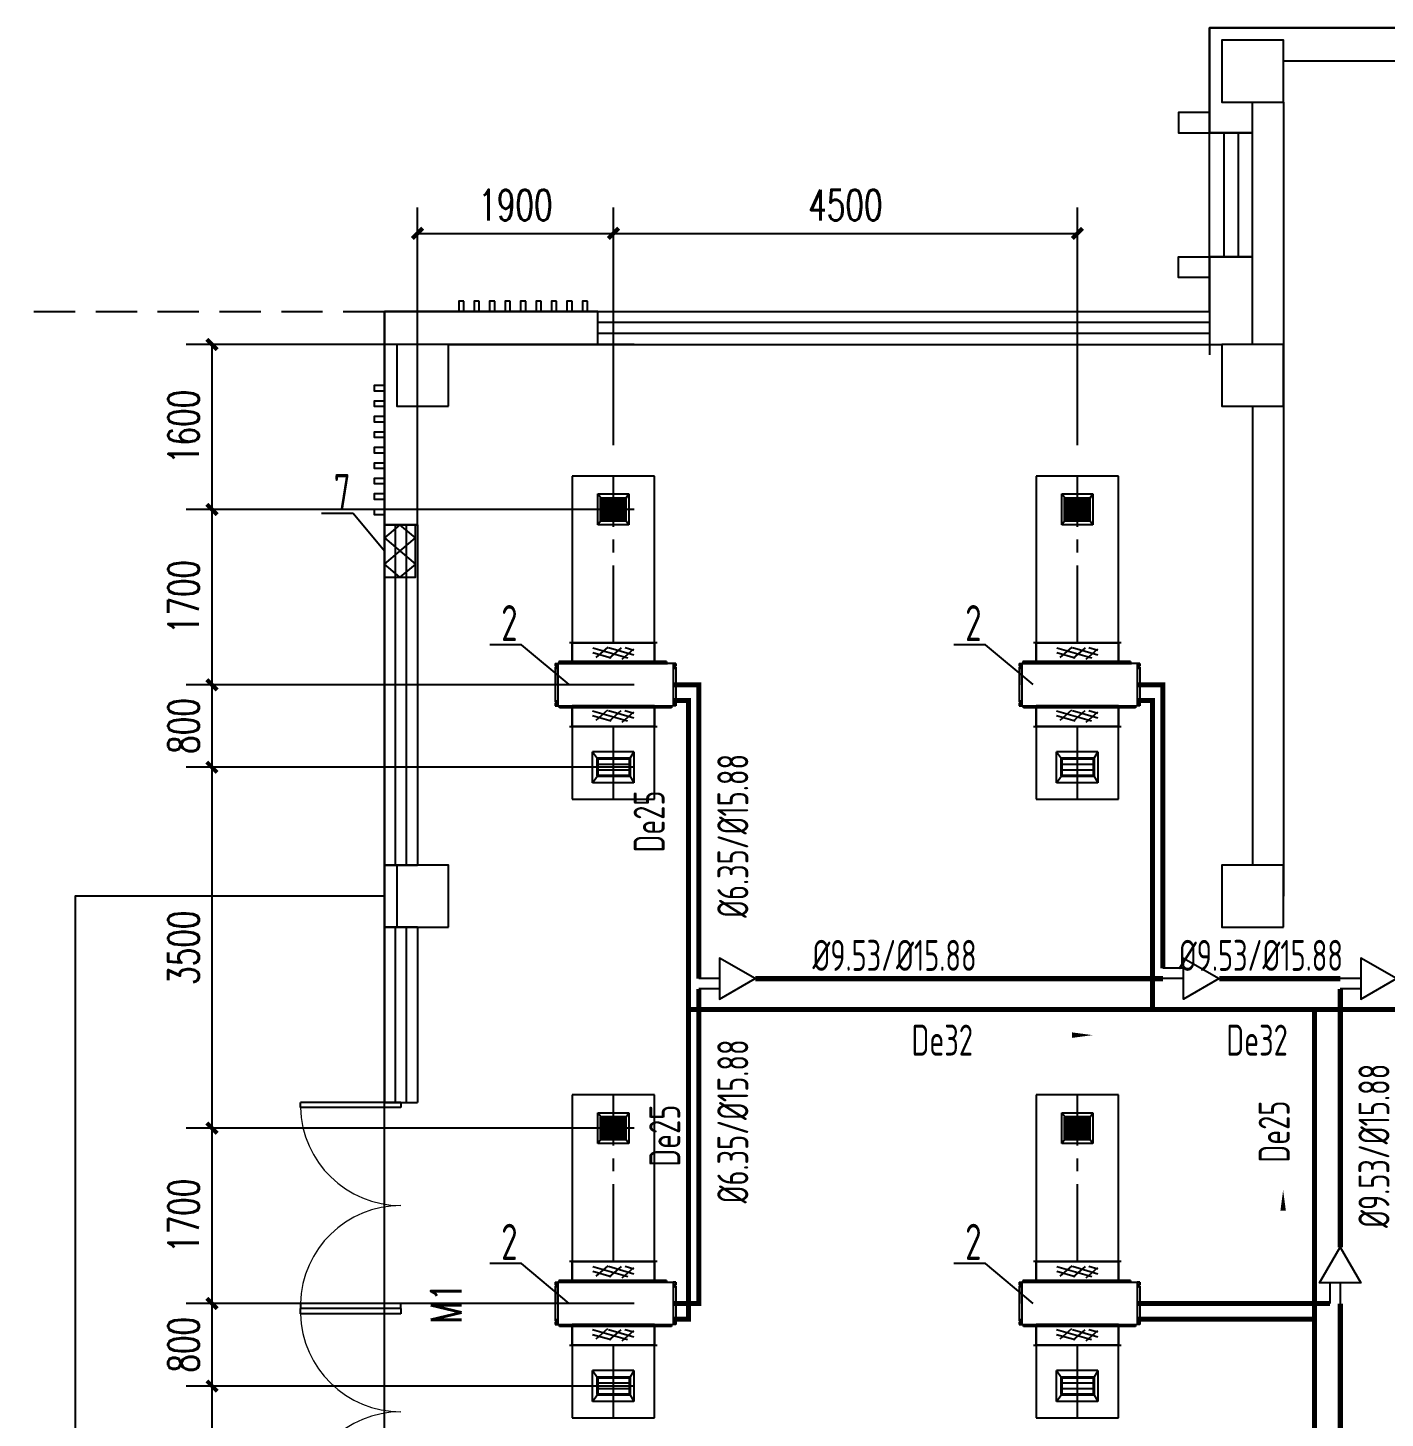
# Model space of a CAD drawing. Extents: x 1738143 to 1822243, y -608375 to -303375.
# Drawn here: x 1754511 to 1767675, y -572024 to -558542 of the extents above; entities that cross this region are included whole.
import ezdxf

# ---------------------------------------------------------------- set-up
doc = ezdxf.new("R2010")
doc.units = 0
doc.header["$LTSCALE"] = 1000
doc.header["$MEASUREMENT"] = 0
doc.linetypes.add('_DASH', pattern=[0.6, 0.4, -0.2])
doc.linetypes.add('CENTER2', pattern=[1.125, 0.75, -0.125, 0.125, -0.125])
for name, color, linetype in [('COLUMN', 9, 'Continuous'), ('DIM-空冷凝水', 3, 'Continuous'), ('DUCT-排风风口', 7, 'Continuous'), ('DUCT-送风中心线', 5, 'CENTER2'), ('DUCT-送风法兰', 2, 'Continuous'), ('DUCT-送风管', 4, 'Continuous'), ('DUCT-送风管端线', 2, 'Continuous'), ('DUCT-送风阀门', 7, 'Continuous'), ('PIPE-空冷凝水', 150, 'CENTER2'), ('STAIR', 2, 'Continuous'), ('TH_DIM', 3, 'Continuous'), ('TH_TEXT', 7, 'Continuous'), ('VRV-EQUIP', 7, 'Continuous'), ('VRV-PIPE', 1, 'Continuous'), ('VRV-配件', 1, 'Continuous'), ('WALL', 9, 'Continuous'), ('WINDOW', 4, 'Continuous'), ('WINDOW_TEXT', 7, 'Continuous'), ('采暖', 7, 'Continuous')]:
    doc.layers.add(name, color=color, linetype=linetype)
doc.styles.add('_TCH_DIM_T3', font='SIMPLEX', dxfattribs={"width": 0.705882, "bigfont": 'GBCBIG'})
doc.styles.add('_TCH_WINDOW', font='SIMPLEX', dxfattribs={"height": 3.5, "bigfont": 'GBCBIG'})
doc.styles.add('TSSD_Rein', font='Tssdeng.shx', dxfattribs={"width": 0.7, "bigfont": 'hztxt.shx'})
doc.dimstyles.new('_TCH_ARCH&&100', dxfattribs={"dimtxt": 297.5, "dimasz": 100, "dimexe": 250, "dimexo": 300, "dimgap": 126.25, "dimtad": 1, "dimdec": 0, "dimzin": 0, "dimdsep": 46, "dimtxsty": '_TCH_DIM_T3', "dimblk": 'ARCHTICK', "dimcen": 0.09, "dimclrt": 7, "dimazin": 2, "dimtfac": 1, "dimtdec": 0, "dimtix": 1, "dimtmove": 2, "dimatfit": 3, "dimfxl": 30, "dimtolj": 1, "dimtzin": 0, "dimarcsym": 0})

# ---------------------------------------------------------------- blocks, each defined once
blk = doc.blocks.new('_FZHK')
blk.add_lwpolyline([(-0.5, -0.5), (0.5, -0.5), (0.5, 0.5), (-0.5, 0.5)], close=True)
blk = doc.blocks.new('$WINLIB2D$00000001')
at = {"color": 0}
for points in [[(-0.5, 0.5), (-0.5, -0.5)], [(-0.5, 0.5), (0.5, 0.5)], [(0.5, -0.5), (0.5, 0.5)], [(0.5, 0.1667), (-0.5, 0.1667)], [(0.5, -0.1667), (-0.5, -0.1667)], [(-0.5, -0.5), (0.5, -0.5)]]:
    blk.add_lwpolyline(points, dxfattribs=at)
blk = doc.blocks.new('$DorLib2D$00000002')
for p, q in [((-0.5, 0), (-0.5, 0.4875)), ((-0.475, 0.4875), (-0.5, 0.4875)), ((-0.475, 0), (-0.475, 0.4875)), ((0.475, 0), (0.475, 0.4875)), ((0.475, 0.4875), (0.5, 0.4875)), ((0.5, 0), (0.5, 0.4875)), ((-0.5, 0), (-0.475, 0)), ((0.5, 0), (0.475, 0))]:
    blk.add_line(p, q)
at = {"lineweight": 13}
for centre, start, end in [((-0.4875, 0), 0, 88.53072), ((0.4875, 0), 91.46928, 180)]:
    blk.add_arc(centre, 0.4875, start, end, dxfattribs=at)
blk = doc.blocks.new('A$C5FE91731')
for points in [[(-25313.2, 18881.1), (-25613.2, 18881.1), (-25613.2, 18681.1), (-25313.2, 18681.1)], [(-24593.2, 18981.1), (-24593.2, 11581.1)], [(-24593.2, 18681.1), (-24593.2, 11281.1)], [(-25313.2, 17281.1), (-25613.2, 17281.1), (-25613.2, 17481.1), (-25313.2, 17481.1)]]:
    blk.add_lwpolyline(points)
at = {"color": 175}
for points in [[(-32543.2, 17051.1), (-32593.2, 17051.1), (-32593.2, 16951.1), (-32543.2, 16951.1)], [(-32393.2, 17051.1), (-32443.2, 17051.1), (-32443.2, 16951.1), (-32393.2, 16951.1)], [(-32243.2, 17051.1), (-32293.2, 17051.1), (-32293.2, 16951.1), (-32243.2, 16951.1)], [(-32093.2, 17051.1), (-32143.2, 17051.1), (-32143.2, 16951.1), (-32093.2, 16951.1)], [(-31943.2, 17051.1), (-31993.2, 17051.1), (-31993.2, 16951.1), (-31943.2, 16951.1)], [(-31793.2, 17051.1), (-31843.2, 17051.1), (-31843.2, 16951.1), (-31793.2, 16951.1)], [(-31643.2, 17051.1), (-31693.2, 17051.1), (-31693.2, 16951.1), (-31643.2, 16951.1)], [(-31493.2, 17051.1), (-31543.2, 17051.1), (-31543.2, 16951.1), (-31493.2, 16951.1)], [(-31343.2, 17051.1), (-31393.2, 17051.1), (-31393.2, 16951.1), (-31343.2, 16951.1)], [(-33313.2, 16181.1), (-33313.2, 16231.1), (-33413.2, 16231.1), (-33413.2, 16181.1)], [(-33313.2, 16031.1), (-33313.2, 16081.1), (-33413.2, 16081.1), (-33413.2, 16031.1)], [(-33313.2, 15881.1), (-33313.2, 15931.1), (-33413.2, 15931.1), (-33413.2, 15881.1)], [(-33313.2, 15731.1), (-33313.2, 15781.1), (-33413.2, 15781.1), (-33413.2, 15731.1)], [(-33313.2, 15581.1), (-33313.2, 15631.1), (-33413.2, 15631.1), (-33413.2, 15581.1)], [(-33313.2, 15431.1), (-33313.2, 15481.1), (-33413.2, 15481.1), (-33413.2, 15431.1)], [(-33313.2, 15281.1), (-33313.2, 15331.1), (-33413.2, 15331.1), (-33413.2, 15281.1)], [(-33313.2, 15131.1), (-33313.2, 15181.1), (-33413.2, 15181.1), (-33413.2, 15131.1)], [(-33313.2, 14981.1), (-33313.2, 15031.1), (-33413.2, 15031.1), (-33413.2, 14981.1)]]:
    blk.add_lwpolyline(points, close=True, dxfattribs=at)
at = {"color": 4, "linetype": '_DASH'}
blk.add_lwpolyline([(-273.2, -5138.9), (-273.2, -11338.9), (-41513.2, -11338.9), (-41513.2, 16951.1), (-25313.2, 16951.1)], dxfattribs=at)
at = {"layer": 'STAIR'}
blk.add_lwpolyline([(-33313.2, 11281.1), (-36313.2, 11281.1), (-36313.2, 3281.1), (-33313.2, 3281.1)], dxfattribs=at)
at = {"layer": 'WALL'}
for p, q in [((-23243.2, 19701.1), (-25313.2, 19701.1)), ((-25313.2, 19701.1), (-25313.2, 18681.1)), ((-24593.2, 19381.1), (-23243.2, 19381.1)), ((-24893.2, 18681.1), (-24893.2, 18981.1)), ((-25313.2, 18681.1), (-24893.2, 18681.1)), ((-24893.2, 17481.1), (-25313.2, 17481.1)), ((-25313.2, 17481.1), (-25313.2, 16531.1)), ((-24893.2, 16631.1), (-24893.2, 17481.1)), ((-33313.2, 16951.1), (-33313.2, 14881.1)), ((-31243.2, 16951.1), (-33313.2, 16951.1)), ((-31243.2, 16631.1), (-31243.2, 16951.1)), ((-25313.2, 16951.1), (-25313.2, 16631.1)), ((-32693.2, 16631.1), (-31243.2, 16631.1)), ((-25313.2, 16631.1), (-25193.2, 16631.1)), ((-32993.2, 14881.1), (-32993.2, 16031.1)), ((-24893.2, 16031.1), (-24893.2, 11581.1)), ((-24593.2, 16031.1), (-24593.2, 11581.1)), ((-33313.2, 14881.1), (-32993.2, 14881.1)), ((-33193.2, 11581.1), (-33313.2, 11581.1)), ((-33313.2, 11581.1), (-33313.2, 11281.1)), ((-33313.2, 11281.1), (-33313.2, 10981.1)), ((-33313.2, 10981.1), (-33193.2, 10981.1))]:
    blk.add_line(p, q, dxfattribs=at)
at = {"layer": 'COLUMN', "rotation": 90}
for p, xscale, yscale, zscale in [((-24893.2, 19281.1), 600, 600, 600), ((-32943.2, 16331.1), 600.000000086613, 500, 500), ((-24893.2, 16331.1), 600, 600, 600), ((-32943.2, 11281.1), 600.0000000868458, 500, 500), ((-24893.2, 11281.1), 600, 600, 600)]:
    blk.add_blockref('_FZHK', p, dxfattribs=dict(at, xscale=xscale, yscale=yscale, zscale=zscale))
at = {"layer": 'WINDOW', "rotation": 90}
for name, p, xscale, yscale, zscale in [('$WINLIB2D$00000001', (-25103.2, 18081.1), 1200, 420, 1200), ('$WINLIB2D$00000001', (-33153.2, 13231.1), -3300.000000001513, -320, -3300.000000001513), ('$WINLIB2D$00000001', (-33153.2, 10131.1), -1700.000000003492, -320, -1700.000000003492), ('$DorLib2D$00000002', (-33153.2, 8281.1), 2000, 2000, 2000), ('$DorLib2D$00000002', (-33153.2, 6281.1), 2000, 2000, 2000)]:
    blk.add_blockref(name, p, dxfattribs=dict(at, xscale=xscale, yscale=yscale, zscale=zscale))
at = {"layer": 'WINDOW', "xscale": 5929.999999982188, "yscale": -320, "zscale": 5929.999999982188}
blk.add_blockref('$WINLIB2D$00000001', (-28278.2, 16791.1), dxfattribs=at)
at = {"layer": 'WINDOW_TEXT', "style": '_TCH_WINDOW', "width": 0.705882}
blk.add_text('M1', height=297.5, rotation=90, dxfattribs=at).set_placement((-32564.6, 7136.1))
blk = doc.blocks.new('_ArchTick')
at = {"color": 0, "linetype": 'ByBlock', "const_width": 0.4}
blk.add_lwpolyline([(-0.5, -0.5), (0.5, 0.5)], dxfattribs=at)
blk = doc.blocks.new('*D649')
at = {"layer": 'Defpoints', "color": 0, "transparency": 16777216}
for p in [(1760190, -560535), (1758290, -562888), (1760190, -562888)]:
    blk.add_point(p, dxfattribs=at)
at = {"layer": 'TH_DIM', "color": 0, "lineweight": -2, "transparency": 16777216}
for p, q in [((1758290, -562588), (1758290, -560285)), ((1760190, -562588), (1760190, -560285)), ((1758290, -560535), (1760190, -560535))]:
    blk.add_line(p, q, dxfattribs=at)
at = {"layer": 'TH_DIM', "color": 0, "lineweight": -2, "transparency": 16777216, "xscale": 100, "yscale": 100, "zscale": 100, "rotation": 180}
blk.add_blockref('_ArchTick', (1758290, -560535), dxfattribs=at)
at = {"layer": 'TH_DIM', "color": 0, "lineweight": -2, "transparency": 16777216, "xscale": 100, "yscale": 100, "zscale": 100}
blk.add_blockref('_ArchTick', (1760190, -560535), dxfattribs=at)
at = {"layer": 'TH_DIM', "color": 7, "transparency": 16777216, "insert": (1759240, -560260), "char_height": 297.5, "attachment_point": 5, "style": '_TCH_DIM_T3'}
blk.add_mtext('\\A1;1900', dxfattribs=at)
blk = doc.blocks.new('*D650')
at = {"layer": 'Defpoints', "color": 0, "transparency": 16777216}
for p in [(1764690, -560535), (1760190, -562888), (1764690, -562888)]:
    blk.add_point(p, dxfattribs=at)
at = {"layer": 'TH_DIM', "color": 0, "lineweight": -2, "transparency": 16777216}
for p, q in [((1760190, -562588), (1760190, -560285)), ((1764690, -562588), (1764690, -560285)), ((1760190, -560535), (1764690, -560535))]:
    blk.add_line(p, q, dxfattribs=at)
at = {"layer": 'TH_DIM', "color": 0, "lineweight": -2, "transparency": 16777216, "xscale": 100, "yscale": 100, "zscale": 100, "rotation": 180}
blk.add_blockref('_ArchTick', (1760190, -560535), dxfattribs=at)
at = {"layer": 'TH_DIM', "color": 0, "lineweight": -2, "transparency": 16777216, "xscale": 100, "yscale": 100, "zscale": 100}
blk.add_blockref('_ArchTick', (1764690, -560535), dxfattribs=at)
at = {"layer": 'TH_DIM', "color": 7, "transparency": 16777216, "insert": (1762440, -560260), "char_height": 297.5, "attachment_point": 5, "style": '_TCH_DIM_T3'}
blk.add_mtext('\\A1;4500', dxfattribs=at)
blk = doc.blocks.new('*D653')
at = {"layer": 'Defpoints', "color": 0, "transparency": 16777216}
for p in [(1756297, -571712), (1760690, -571712), (1760690, -577062)]:
    blk.add_point(p, dxfattribs=at)
at = {"layer": 'TH_DIM', "color": 0, "lineweight": -2, "transparency": 16777216}
for p, q in [((1760390, -571712), (1756047, -571712)), ((1756297, -577062), (1756297, -571712)), ((1760390, -577062), (1756047, -577062))]:
    blk.add_line(p, q, dxfattribs=at)
at = {"layer": 'TH_DIM', "color": 0, "lineweight": -2, "transparency": 16777216, "xscale": 100, "yscale": 100, "zscale": 100}
for p, rotation in [((1756297, -571712), 90), ((1756297, -577062), 270)]:
    blk.add_blockref('_ArchTick', p, dxfattribs=dict(at, rotation=rotation))
at = {"layer": 'TH_DIM', "color": 7, "transparency": 16777216, "insert": (1756022, -574387), "char_height": 297.5, "attachment_point": 5, "rotation": 90, "style": '_TCH_DIM_T3'}
blk.add_mtext('\\A1;5350', dxfattribs=at)
blk = doc.blocks.new('*D654')
at = {"layer": 'Defpoints', "color": 0, "transparency": 16777216}
for p in [(1756297, -570912), (1760690, -570912), (1760690, -571712)]:
    blk.add_point(p, dxfattribs=at)
at = {"layer": 'TH_DIM', "color": 0, "lineweight": -2, "transparency": 16777216}
for p, q in [((1760390, -570912), (1756047, -570912)), ((1756297, -571712), (1756297, -570912)), ((1760390, -571712), (1756047, -571712))]:
    blk.add_line(p, q, dxfattribs=at)
at = {"layer": 'TH_DIM', "color": 0, "lineweight": -2, "transparency": 16777216, "xscale": 100, "yscale": 100, "zscale": 100}
for p, rotation in [((1756297, -570912), 90), ((1756297, -571712), 270)]:
    blk.add_blockref('_ArchTick', p, dxfattribs=dict(at, rotation=rotation))
at = {"layer": 'TH_DIM', "color": 7, "transparency": 16777216, "insert": (1756022, -571312), "char_height": 297.5, "attachment_point": 5, "rotation": 90, "style": '_TCH_DIM_T3'}
blk.add_mtext('\\A1;800', dxfattribs=at)
blk = doc.blocks.new('*D655')
at = {"layer": 'Defpoints', "color": 0, "transparency": 16777216}
for p in [(1756297, -569212), (1760690, -569212), (1760690, -570912)]:
    blk.add_point(p, dxfattribs=at)
at = {"layer": 'TH_DIM', "color": 0, "lineweight": -2, "transparency": 16777216}
for p, q in [((1760390, -569212), (1756047, -569212)), ((1756297, -570912), (1756297, -569212)), ((1760390, -570912), (1756047, -570912))]:
    blk.add_line(p, q, dxfattribs=at)
at = {"layer": 'TH_DIM', "color": 0, "lineweight": -2, "transparency": 16777216, "xscale": 100, "yscale": 100, "zscale": 100}
for p, rotation in [((1756297, -569212), 90), ((1756297, -570912), 270)]:
    blk.add_blockref('_ArchTick', p, dxfattribs=dict(at, rotation=rotation))
at = {"layer": 'TH_DIM', "color": 7, "transparency": 16777216, "insert": (1756022, -570062), "char_height": 297.5, "attachment_point": 5, "rotation": 90, "style": '_TCH_DIM_T3'}
blk.add_mtext('\\A1;1700', dxfattribs=at)
blk = doc.blocks.new('*D656')
at = {"layer": 'Defpoints', "color": 0, "transparency": 16777216}
for p in [(1756297, -565712), (1760690, -565712), (1760690, -569212)]:
    blk.add_point(p, dxfattribs=at)
at = {"layer": 'TH_DIM', "color": 0, "lineweight": -2, "transparency": 16777216}
for p, q in [((1760390, -565712), (1756047, -565712)), ((1756297, -569212), (1756297, -565712)), ((1760390, -569212), (1756047, -569212))]:
    blk.add_line(p, q, dxfattribs=at)
at = {"layer": 'TH_DIM', "color": 0, "lineweight": -2, "transparency": 16777216, "xscale": 100, "yscale": 100, "zscale": 100}
for p, rotation in [((1756297, -565712), 90), ((1756297, -569212), 270)]:
    blk.add_blockref('_ArchTick', p, dxfattribs=dict(at, rotation=rotation))
at = {"layer": 'TH_DIM', "color": 7, "transparency": 16777216, "insert": (1756022, -567462), "char_height": 297.5, "attachment_point": 5, "rotation": 90, "style": '_TCH_DIM_T3'}
blk.add_mtext('\\A1;3500', dxfattribs=at)
blk = doc.blocks.new('*D657')
at = {"layer": 'Defpoints', "color": 0, "transparency": 16777216}
for p in [(1756297, -564912), (1760690, -564912), (1760690, -565712)]:
    blk.add_point(p, dxfattribs=at)
at = {"layer": 'TH_DIM', "color": 0, "lineweight": -2, "transparency": 16777216}
for p, q in [((1760390, -564912), (1756047, -564912)), ((1756297, -565712), (1756297, -564912)), ((1760390, -565712), (1756047, -565712))]:
    blk.add_line(p, q, dxfattribs=at)
at = {"layer": 'TH_DIM', "color": 0, "lineweight": -2, "transparency": 16777216, "xscale": 100, "yscale": 100, "zscale": 100}
for p, rotation in [((1756297, -564912), 90), ((1756297, -565712), 270)]:
    blk.add_blockref('_ArchTick', p, dxfattribs=dict(at, rotation=rotation))
at = {"layer": 'TH_DIM', "color": 7, "transparency": 16777216, "insert": (1756022, -565312), "char_height": 297.5, "attachment_point": 5, "rotation": 90, "style": '_TCH_DIM_T3'}
blk.add_mtext('\\A1;800', dxfattribs=at)
blk = doc.blocks.new('*D658')
at = {"layer": 'Defpoints', "color": 0, "transparency": 16777216}
for p in [(1756297, -563212), (1760690, -563212), (1760690, -564912)]:
    blk.add_point(p, dxfattribs=at)
at = {"layer": 'TH_DIM', "color": 0, "lineweight": -2, "transparency": 16777216}
for p, q in [((1760390, -563212), (1756047, -563212)), ((1756297, -564912), (1756297, -563212)), ((1760390, -564912), (1756047, -564912))]:
    blk.add_line(p, q, dxfattribs=at)
at = {"layer": 'TH_DIM', "color": 0, "lineweight": -2, "transparency": 16777216, "xscale": 100, "yscale": 100, "zscale": 100}
for p, rotation in [((1756297, -563212), 90), ((1756297, -564912), 270)]:
    blk.add_blockref('_ArchTick', p, dxfattribs=dict(at, rotation=rotation))
at = {"layer": 'TH_DIM', "color": 7, "transparency": 16777216, "insert": (1756022, -564062), "char_height": 297.5, "attachment_point": 5, "rotation": 90, "style": '_TCH_DIM_T3'}
blk.add_mtext('\\A1;1700', dxfattribs=at)
blk = doc.blocks.new('*D659')
at = {"layer": 'Defpoints', "color": 0, "transparency": 16777216}
for p in [(1756297, -561612), (1760690, -561612), (1760690, -563212)]:
    blk.add_point(p, dxfattribs=at)
at = {"layer": 'TH_DIM', "color": 0, "lineweight": -2, "transparency": 16777216}
for p, q in [((1760390, -561612), (1756047, -561612)), ((1756297, -563212), (1756297, -561612)), ((1760390, -563212), (1756047, -563212))]:
    blk.add_line(p, q, dxfattribs=at)
at = {"layer": 'TH_DIM', "color": 0, "lineweight": -2, "transparency": 16777216, "xscale": 100, "yscale": 100, "zscale": 100}
for p, rotation in [((1756297, -561612), 90), ((1756297, -563212), 270)]:
    blk.add_blockref('_ArchTick', p, dxfattribs=dict(at, rotation=rotation))
at = {"layer": 'TH_DIM', "color": 7, "transparency": 16777216, "insert": (1756022, -562412), "char_height": 297.5, "attachment_point": 5, "rotation": 90, "style": '_TCH_DIM_T3'}
blk.add_mtext('\\A1;1600', dxfattribs=at)
blk = doc.blocks.new('00000589Body')
at = {"color": 0, "linetype": 'ByBlock', "lineweight": -2}
for p, q in [((250, 500), (-250, 500)), ((-250, -500), (-250, 500)), ((250, -500), (250, 500)), ((-250, -500), (250, -500))]:
    blk.add_line(p, q, dxfattribs=at)
at = {"color": 0, "linetype": 'ByBlock'}
for p, q in [((-125, -174), (120, 250)), ((-125, 26), (4, 250)), ((145, 69), (-105, 213)), ((125, -93), (-125, 51)), ((-53, -250), (125, 59)), ((96, -246), (-154, -102)), ((62, -250), (125, -141))]:
    blk.add_line(p, q, dxfattribs=at)
blk = doc.blocks.new('$风口$00000108')
for p, q in [((-250, 135), (-190, 75)), ((-250, -135), (-250, 135)), ((250, 135), (200, 75)), ((250, 135), (250, -135)), ((200, 25), (-190, 25)), ((-250, -135), (-190, -75)), ((200, -25), (-190, -25)), ((200, -75), (250, -135)), ((250, -135), (-250, -135))]:
    blk.add_line(p, q)
at = {"linetype": 'Continuous'}
blk.add_line((250, 135), (-250, 135), dxfattribs=at)
at = {"lineweight": 40}
for p, q in [((-190, 75), (200, 75)), ((-190, -75), (-190, 75)), ((200, 75), (200, -75)), ((-190, -75), (200, -75))]:
    blk.add_line(p, q, dxfattribs=at)
blk = doc.blocks.new('$风口$00000138')
for p, q in [((-195, 130), (195, 130)), ((-195, -130), (-195, 130)), ((-160, 95), (-195, 130)), ((160, 95), (195, 130)), ((195, 130), (195, -130)), ((160, 95), (-160, 95)), ((160, -95), (160, 95)), ((-160, -95), (-195, -130)), ((-160, -95), (160, -95)), ((160, -95), (195, -130)), ((195, -130), (-195, -130))]:
    blk.add_line(p, q)
at = {"lineweight": 40}
blk.add_line((-160, 95), (-160, -95), dxfattribs=at)
at = {"lineweight": -3}
for p, q in [((-140, 68.5), (-160, 68.5)), ((-160, 64), (-140, 64)), ((-140, 42), (-160, 42)), ((-160, 37.5), (-140, 37.5)), ((-140, 15.5), (-160, 15.5)), ((-160, 11), (-140, 11)), ((-140, -95), (-140, 95)), ((-135, 95), (-135, -95)), ((-115, 68.5), (-135, 68.5)), ((-135, 64), (-115, 64)), ((-115, 42), (-135, 42)), ((-135, 37.5), (-115, 37.5)), ((-115, 15.5), (-135, 15.5)), ((-135, 11), (-115, 11)), ((-115, -95), (-115, 95)), ((-110, 95), (-110, -95)), ((-90, 68.5), (-110, 68.5)), ((-110, 64), (-90, 64)), ((-90, 42), (-110, 42)), ((-110, 37.5), (-90, 37.5)), ((-90, 15.5), (-110, 15.5)), ((-110, 11), (-90, 11)), ((-90, -95), (-90, 95)), ((-85, 95), (-85, -95)), ((-65, 68.5), (-85, 68.5)), ((-85, 64), (-65, 64)), ((-65, 42), (-85, 42)), ((-85, 37.5), (-65, 37.5)), ((-65, 15.5), (-85, 15.5)), ((-85, 11), (-65, 11)), ((-65, -95), (-65, 95)), ((-60, 95), (-60, -95)), ((-40, 68.5), (-60, 68.5)), ((-60, 64), (-40, 64)), ((-40, 42), (-60, 42)), ((-60, 37.5), (-40, 37.5)), ((-40, 15.5), (-60, 15.5)), ((-60, 11), (-40, 11)), ((-40, -95), (-40, 95)), ((-35, 95), (-35, -95)), ((-15, 68.5), (-35, 68.5)), ((-35, 64), (-15, 64)), ((-15, 42), (-35, 42)), ((-35, 37.5), (-15, 37.5)), ((-15, 15.5), (-35, 15.5)), ((-35, 11), (-15, 11)), ((-15, -95), (-15, 95)), ((-10, 95), (-10, -95)), ((10, 68.5), (-10, 68.5)), ((-10, 64), (10, 64)), ((10, 42), (-10, 42)), ((-10, 37.5), (10, 37.5)), ((10, 15.5), (-10, 15.5)), ((-10, 11), (10, 11)), ((10, -95), (10, 95)), ((15, 95), (15, -95)), ((35, 68.5), (15, 68.5)), ((15, 64), (35, 64)), ((35, 42), (15, 42)), ((15, 37.5), (35, 37.5)), ((35, 15.5), (15, 15.5)), ((15, 11), (35, 11)), ((35, -95), (35, 95)), ((40, 95), (40, -95)), ((60, 68.5), (40, 68.5)), ((40, 64), (60, 64)), ((60, 42), (40, 42)), ((40, 37.5), (60, 37.5)), ((60, 15.5), (40, 15.5)), ((40, 11), (60, 11)), ((60, -95), (60, 95)), ((65, 95), (65, -95)), ((85, 68.5), (65, 68.5)), ((65, 64), (85, 64)), ((85, 42), (65, 42)), ((65, 37.5), (85, 37.5)), ((85, 15.5), (65, 15.5)), ((65, 11), (85, 11)), ((85, -95), (85, 95)), ((90, 95), (90, -95)), ((110, 68.5), (90, 68.5)), ((90, 64), (110, 64)), ((110, 42), (90, 42)), ((90, 37.5), (110, 37.5)), ((110, 15.5), (90, 15.5)), ((90, 11), (110, 11)), ((110, -95), (110, 95)), ((115, 95), (115, -95)), ((135, 68.5), (115, 68.5)), ((115, 64), (135, 64)), ((135, 42), (115, 42)), ((115, 37.5), (135, 37.5)), ((135, 15.5), (115, 15.5)), ((115, 11), (135, 11)), ((135, -95), (135, 95)), ((140, 95), (140, -95)), ((160, 68.5), (140, 68.5)), ((140, 64), (160, 64)), ((160, 42), (140, 42)), ((140, 37.5), (160, 37.5)), ((160, 15.5), (140, 15.5)), ((140, 11), (160, 11)), ((-140, -11), (-160, -11)), ((-160, -15.5), (-140, -15.5)), ((-140, -37.5), (-160, -37.5)), ((-160, -42), (-140, -42)), ((-140, -64), (-160, -64)), ((-160, -68.5), (-140, -68.5)), ((-115, -11), (-135, -11)), ((-135, -15.5), (-115, -15.5)), ((-115, -37.5), (-135, -37.5)), ((-135, -42), (-115, -42)), ((-115, -64), (-135, -64)), ((-135, -68.5), (-115, -68.5)), ((-90, -11), (-110, -11)), ((-110, -15.5), (-90, -15.5)), ((-90, -37.5), (-110, -37.5)), ((-110, -42), (-90, -42)), ((-90, -64), (-110, -64)), ((-110, -68.5), (-90, -68.5)), ((-65, -11), (-85, -11)), ((-85, -15.5), (-65, -15.5)), ((-65, -37.5), (-85, -37.5)), ((-85, -42), (-65, -42)), ((-65, -64), (-85, -64)), ((-85, -68.5), (-65, -68.5)), ((-40, -11), (-60, -11)), ((-60, -15.5), (-40, -15.5)), ((-40, -37.5), (-60, -37.5)), ((-60, -42), (-40, -42)), ((-40, -64), (-60, -64)), ((-60, -68.5), (-40, -68.5)), ((-15, -11), (-35, -11)), ((-35, -15.5), (-15, -15.5)), ((-15, -37.5), (-35, -37.5)), ((-35, -42), (-15, -42)), ((-15, -64), (-35, -64)), ((-35, -68.5), (-15, -68.5)), ((10, -11), (-10, -11)), ((-10, -15.5), (10, -15.5)), ((10, -37.5), (-10, -37.5)), ((-10, -42), (10, -42)), ((10, -64), (-10, -64)), ((-10, -68.5), (10, -68.5)), ((35, -11), (15, -11)), ((15, -15.5), (35, -15.5)), ((35, -37.5), (15, -37.5)), ((15, -42), (35, -42)), ((35, -64), (15, -64)), ((15, -68.5), (35, -68.5)), ((60, -11), (40, -11)), ((40, -15.5), (60, -15.5)), ((60, -37.5), (40, -37.5)), ((40, -42), (60, -42)), ((60, -64), (40, -64)), ((40, -68.5), (60, -68.5)), ((85, -11), (65, -11)), ((65, -15.5), (85, -15.5)), ((85, -37.5), (65, -37.5)), ((65, -42), (85, -42)), ((85, -64), (65, -64)), ((65, -68.5), (85, -68.5)), ((110, -11), (90, -11)), ((90, -15.5), (110, -15.5)), ((110, -37.5), (90, -37.5)), ((90, -42), (110, -42)), ((110, -64), (90, -64)), ((90, -68.5), (110, -68.5)), ((135, -11), (115, -11)), ((115, -15.5), (135, -15.5)), ((135, -37.5), (115, -37.5)), ((115, -42), (135, -42)), ((135, -64), (115, -64)), ((115, -68.5), (135, -68.5)), ((160, -11), (140, -11)), ((140, -15.5), (160, -15.5)), ((160, -37.5), (140, -37.5)), ((140, -42), (160, -42)), ((160, -64), (140, -64)), ((140, -68.5), (160, -68.5))]:
    blk.add_line(p, q, dxfattribs=at)
blk = doc.blocks.new('$VRV_海信日立$00000013')
for p, q in [((-450, 135), (-430, 135)), ((-450, 135), (-450, 118.25)), ((-443.5, 118.25), (-450, 118.25)), ((-443.5, 111.75), (-450, 111.75)), ((-450, 111.75), (-450, -111.75)), ((-443.5, 118.25), (-443.5, 121.5)), ((-443.5, 108.5), (-443.5, 111.75)), ((-436.5, 121.5), (-436.5, 108.5)), ((-430, 135), (-430, -135)), ((-429.6, 134.6), (-430, 134.6)), ((-430, -0.5), (-430, 134.6)), ((-429.6, 135), (-429.6, 134.6)), ((-429.6, 135), (389, 135)), ((-429, 135.5), (-429, 135)), ((389, 135.5), (-429, 135.5)), ((389, 135), (-429, 135)), ((382, 147.5), (-422, 147.5)), ((-422, 147.5), (-422, 135.5)), ((375, 135.5), (375, 135)), ((382, 147.5), (382, 135.5)), ((389, 135.5), (389, 135)), ((389, 134.6), (389, 135)), ((430, 134.6), (389, 134.6)), ((430, 134.6), (429.6, 134.6)), ((430, 135), (430, -135)), ((450, 135), (430, 135)), ((430, 134.6), (430, -6.5)), ((436.5, 121.5), (436.5, 108.5)), ((443.5, 118.25), (443.5, 121.5)), ((443.5, 118.25), (450, 118.25)), ((443.5, 111.75), (450, 111.75)), ((443.5, 108.5), (443.5, 111.75)), ((450, 135), (450, 118.25)), ((450, 111.75), (450, -111.75)), ((430, -46.617211), (430, -74.743728)), ((430, -84.256272), (430, -135)), ((-443.5, -111.75), (-450, -111.75)), ((-450, -118.25), (-450, -135)), ((-443.5, -118.25), (-450, -118.25)), ((-450, -135), (-430, -135)), ((-443.5, -108.5), (-443.5, -111.75)), ((-443.5, -118.25), (-443.5, -121.5)), ((-436.5, -121.5), (-436.5, -108.5)), ((-430, -134.6), (-429.6, -134.6)), ((-429.6, -134.6), (-429.6, -135)), ((-429.6, -135), (-425, -135)), ((-425, -135), (425.014933, -135)), ((-425, -135.5), (-425, -135)), ((-425, -135.5), (425.014933, -135.5)), ((-418, -147.5), (-418, -135)), ((418, -147.5), (-418, -147.5)), ((418, -135.5), (418, -147.5)), ((425, -135), (425, -135.5)), ((429.6, -135), (425.014933, -135)), ((430, -134.6), (429.6, -134.6)), ((429.6, -134.6), (429.6, -135)), ((450, -135), (430, -135)), ((436.5, -108.5), (436.5, -121.5)), ((443.5, -108.5), (443.5, -111.75)), ((443.5, -111.75), (450, -111.75)), ((443.5, -118.25), (450, -118.25)), ((443.5, -118.25), (443.5, -121.5)), ((450, -118.25), (450, -135))]:
    blk.add_line(p, q)
for centre, start, end in [((-440, 121.5), 90, 180), ((-440, 108.5), 180, 270), ((-440, 121.5), 0, 90), ((-440, 108.5), 270, 0), ((440, 121.5), 90, 180), ((440, 108.5), 180, 270), ((440, 121.5), 0, 90), ((440, 108.5), 270, 0), ((-440, -108.5), 90, 180), ((-440, -121.5), 180, 270), ((-440, -108.5), 0, 90), ((-440, -121.5), 270, 0), ((440, -108.5), 90, 180), ((440, -121.5), 180, 270), ((440, -108.5), 0, 90), ((440, -121.5), 270, 0)]:
    blk.add_arc(centre, 3.5, start, end)

msp = doc.modelspace()

# ---------------------------------------------------------------- hatches: boundary and pattern name
at = {"layer": 'PIPE-空冷凝水', "linetype": 'CENTER2'}
for points in [[(1760918.7, -565063.9), (1760918.7, -565038.9), (1760943.7, -565038.9)], [(1760918.7, -565063.9), (1760943.7, -565063.9), (1760943.7, -565038.9)], [(1765418.7, -565063.9), (1765418.7, -565038.9), (1765443.7, -565038.9)], [(1765418.7, -565063.9), (1765443.7, -565063.9), (1765443.7, -565038.9)], [(1760918.7, -571063.9), (1760918.7, -571088.9), (1760943.7, -571088.9)], [(1760918.7, -571063.9), (1760943.7, -571063.9), (1760943.7, -571088.9)]]:
    msp.add_hatch(color=256, dxfattribs=at).paths.add_polyline_path(points)
at = {"layer": 'VRV-PIPE', "linetype": 'Continuous'}
for points in [[(1761018.7, -564912.4), (1761018.7, -564887.4), (1761043.7, -564887.4)], [(1761018.7, -564912.4), (1761043.7, -564912.4), (1761043.7, -564887.4)], [(1765518.7, -564912.4), (1765518.7, -564887.4), (1765543.7, -564887.4)], [(1765518.7, -564912.4), (1765543.7, -564912.4), (1765543.7, -564887.4)], [(1761018.7, -570912.4), (1761018.7, -570937.4), (1761043.7, -570937.4)], [(1761018.7, -570912.4), (1761043.7, -570912.4), (1761043.7, -570937.4)]]:
    msp.add_hatch(color=256, dxfattribs=at).paths.add_polyline_path(points)

# ---------------------------------------------------------------- linework, layer by layer
for p, q in [((1757665.4, -563252, 600.2), (1757358.1, -563252, 600.2)), ((1757969.7, -563615.9), (1757665.4, -563252, 600.2)), ((1759298.2, -564523.5, 600.2), (1758990.8, -564523.5, 600.2)), ((1759759.7, -564910.9, 2500), (1759298.2, -564523.5, 600.2)), ((1763798.2, -564523.5, 600.2), (1763490.8, -564523.5, 600.2)), ((1764259.7, -564910.9, 2500), (1763798.2, -564523.5, 600.2)), ((1759298.2, -570523.5, 600.2), (1758990.8, -570523.5, 600.2)), ((1759759.7, -570910.9, 2500), (1759298.2, -570523.5, 600.2)), ((1763798.2, -570523.5, 600.2), (1763490.8, -570523.5, 600.2)), ((1764259.7, -570910.9, 2500), (1763798.2, -570523.5, 600.2))]:
    msp.add_line(p, q)
msp.add_lwpolyline([(1757969.7, -561291.6), (1765969.7, -561291.6), (1765969.7, -558541.6), (1806809.7, -558541.6), (1806809.7, -583381.6), (1757969.7, -583381.6), (1757969.7, -561291.6)])
at = {"color": 1}
msp.add_lwpolyline([(1757969.7, -563361.6), (1757969.7, -563870.1), (1758269.7, -563870.1), (1758269.7, -563361.6)], close=True, dxfattribs=at)
msp.add_lwpolyline([(1758119.7, -563361.6), (1757969.7, -563488.7), (1758269.7, -563743), (1758119.7, -563870.1), (1757969.7, -563743), (1758269.7, -563488.7)], close=True)
at = {"layer": 'DIM-空冷凝水'}
for points in [[(1763994.2, -568309.5, 0, 0, 0), (1764837.8, -568309.5, 0, 53.3, 0), (1764637.8, -568309.5, 0, 0, 0)], [(1766685.5, -570656.4, 0, 0, 0), (1766685.5, -569812.8, 0, 53.3, 0), (1766685.5, -570012.8, 0, 0, 0)]]:
    msp.add_lwpolyline(points, format="xyseb", dxfattribs=at)
at = {"layer": 'DUCT-送风中心线'}
for p, q in [((1760189.7, -564504.4), (1760189.7, -562887.7)), ((1764689.7, -564504.4), (1764689.7, -562887.7)), ((1760188.7, -565315.9), (1760188.7, -566021.3)), ((1764688.7, -565315.9), (1764688.7, -566021.3)), ((1760189.7, -570504.4), (1760189.7, -568887.7)), ((1764689.7, -570504.4), (1764689.7, -568887.7)), ((1760188.7, -571315.9), (1760188.7, -572021.3)), ((1764688.7, -571315.9), (1764688.7, -572021.3))]:
    msp.add_line(p, q, dxfattribs=at)
at = {"layer": 'DUCT-送风法兰'}
for p, q in [((1760614.7, -564504.5), (1759764.7, -564504.5)), ((1765114.7, -564504.5), (1764264.7, -564504.5)), ((1760614.7, -564704.7), (1759764.7, -564704.7)), ((1765114.7, -564704.7), (1764264.7, -564704.7)), ((1759763.7, -565115.6), (1760613.7, -565115.6)), ((1764263.7, -565115.6), (1765113.7, -565115.6)), ((1759763.7, -565315.8), (1760613.7, -565315.8)), ((1764263.7, -565315.8), (1765113.7, -565315.8)), ((1760614.7, -570504.5), (1759764.7, -570504.5)), ((1765114.7, -570504.5), (1764264.7, -570504.5)), ((1760614.7, -570704.7), (1759764.7, -570704.7)), ((1765114.7, -570704.7), (1764264.7, -570704.7)), ((1759763.7, -571115.6), (1760613.7, -571115.6)), ((1764263.7, -571115.6), (1765113.7, -571115.6)), ((1759763.7, -571315.8), (1760613.7, -571315.8)), ((1764263.7, -571315.8), (1765113.7, -571315.8))]:
    msp.add_line(p, q, dxfattribs=at)
at = {"layer": 'DUCT-送风管'}
for p, q in [((1760589.7, -562887.7), (1759789.7, -562887.7)), ((1759789.7, -562887.7), (1759789.7, -564504.4)), ((1760589.7, -564504.4), (1760589.7, -562887.7)), ((1765089.7, -562887.7), (1764289.7, -562887.7)), ((1764289.7, -562887.7), (1764289.7, -564504.4)), ((1765089.7, -564504.4), (1765089.7, -562887.7)), ((1759789.7, -564704.6), (1759789.7, -564504.6)), ((1760589.7, -564504.6), (1760589.7, -564704.6)), ((1764289.7, -564704.6), (1764289.7, -564504.6)), ((1765089.7, -564504.6), (1765089.7, -564704.6)), ((1759788.7, -565315.7), (1759788.7, -565115.7)), ((1760588.7, -565115.7), (1760588.7, -565315.7)), ((1764288.7, -565315.7), (1764288.7, -565115.7)), ((1765088.7, -565115.7), (1765088.7, -565315.7)), ((1759788.7, -565315.9), (1759788.7, -566021.3)), ((1760588.7, -566021.3), (1760588.7, -565315.9)), ((1764288.7, -565315.9), (1764288.7, -566021.3)), ((1765088.7, -566021.3), (1765088.7, -565315.9)), ((1759788.7, -566021.3), (1760588.7, -566021.3)), ((1764288.7, -566021.3), (1765088.7, -566021.3)), ((1760589.7, -568887.7), (1759789.7, -568887.7)), ((1759789.7, -568887.7), (1759789.7, -570504.4)), ((1760589.7, -570504.4), (1760589.7, -568887.7)), ((1765089.7, -568887.7), (1764289.7, -568887.7)), ((1764289.7, -568887.7), (1764289.7, -570504.4)), ((1765089.7, -570504.4), (1765089.7, -568887.7)), ((1759789.7, -570704.6), (1759789.7, -570504.6)), ((1760589.7, -570504.6), (1760589.7, -570704.6)), ((1764289.7, -570704.6), (1764289.7, -570504.6)), ((1765089.7, -570504.6), (1765089.7, -570704.6)), ((1759788.7, -571315.7), (1759788.7, -571115.7)), ((1760588.7, -571115.7), (1760588.7, -571315.7)), ((1764288.7, -571315.7), (1764288.7, -571115.7)), ((1765088.7, -571115.7), (1765088.7, -571315.7)), ((1759788.7, -571315.9), (1759788.7, -572021.3)), ((1760588.7, -572021.3), (1760588.7, -571315.9)), ((1764288.7, -571315.9), (1764288.7, -572021.3)), ((1765088.7, -572021.3), (1765088.7, -571315.9)), ((1759788.7, -572021.3), (1760588.7, -572021.3)), ((1764288.7, -572021.3), (1765088.7, -572021.3))]:
    msp.add_line(p, q, dxfattribs=at)
at = {"layer": 'DUCT-送风管端线'}
for p, q in [((1759789.7, -564504.4), (1760589.7, -564504.4)), ((1759789.7, -564504.6), (1760589.7, -564504.6)), ((1764289.7, -564504.4), (1765089.7, -564504.4)), ((1764289.7, -564504.6), (1765089.7, -564504.6)), ((1759789.7, -564704.6), (1760589.7, -564704.6)), ((1764289.7, -564704.6), (1765089.7, -564704.6)), ((1759788.7, -565115.7), (1760588.7, -565115.7)), ((1764288.7, -565115.7), (1765088.7, -565115.7)), ((1759788.7, -565315.7), (1760588.7, -565315.7)), ((1760588.7, -565315.9), (1759788.7, -565315.9)), ((1764288.7, -565315.7), (1765088.7, -565315.7)), ((1765088.7, -565315.9), (1764288.7, -565315.9)), ((1759789.7, -570504.4), (1760589.7, -570504.4)), ((1759789.7, -570504.6), (1760589.7, -570504.6)), ((1764289.7, -570504.4), (1765089.7, -570504.4)), ((1764289.7, -570504.6), (1765089.7, -570504.6)), ((1759789.7, -570704.6), (1760589.7, -570704.6)), ((1764289.7, -570704.6), (1765089.7, -570704.6)), ((1759788.7, -571115.7), (1760588.7, -571115.7)), ((1764288.7, -571115.7), (1765088.7, -571115.7)), ((1759788.7, -571315.7), (1760588.7, -571315.7)), ((1760588.7, -571315.9), (1759788.7, -571315.9)), ((1764288.7, -571315.7), (1765088.7, -571315.7)), ((1765088.7, -571315.9), (1764288.7, -571315.9))]:
    msp.add_line(p, q, dxfattribs=at)
at = {"layer": 'PIPE-空冷凝水', "linetype": 'CENTER2', "const_width": 50}
for points in [[(1760768.7, -565063.9), (1760918.7, -565063.9)], [(1760918.7, -568061.6), (1760918.7, -565063.9)], [(1765268.7, -565063.9), (1765418.7, -565063.9)], [(1765418.7, -568061.6), (1765418.7, -565063.9)], [(1760918.7, -568061.6), (1765418.7, -568061.6)], [(1760918.7, -568061.6), (1760918.7, -571063.9)], [(1765418.7, -568061.6), (1766989.7, -568061.6)], [(1766989.7, -571063.9), (1766989.7, -568061.6)], [(1766989.7, -568061.6), (1772924.7, -568061.6)], [(1760768.7, -571063.9), (1760918.7, -571063.9)], [(1765268.7, -571063.9), (1766989.7, -571063.9)], [(1766989.7, -576326.6), (1766989.7, -571063.9)]]:
    msp.add_lwpolyline(points, dxfattribs=at)
at = {"layer": 'VRV-PIPE', "linetype": 'Continuous', "const_width": 50}
for points in [[(1760768.7, -564912.4), (1761018.7, -564912.4)], [(1761018.7, -567761.6), (1761018.7, -564912.4)], [(1765268.7, -564912.4), (1765518.7, -564912.4)], [(1765518.7, -567661.6), (1765518.7, -564912.4)], [(1761565.1, -567761.6), (1765518.7, -567761.6)], [(1766065.1, -567761.6), (1767239.7, -567761.6)], [(1761018.7, -567861.6), (1761018.7, -570912.4)], [(1767239.7, -570366), (1767239.7, -567861.6)], [(1760768.7, -570912.4), (1761018.7, -570912.4)], [(1765268.7, -570912.4), (1767139.7, -570912.4)], [(1767239.7, -575680.2), (1767239.7, -570912.4)]]:
    msp.add_lwpolyline(points, dxfattribs=at)
at = {"layer": 'VRV-配件'}
for p, q in [((1765718.7, -567661.6), (1765518.7, -567661.6)), ((1761218.7, -567761.6), (1761018.7, -567761.6)), ((1761218.7, -567861.6), (1761018.7, -567861.6)), ((1765718.7, -567761.6), (1765518.7, -567761.6)), ((1767439.7, -567761.6), (1767239.7, -567761.6)), ((1767439.7, -567861.6), (1767239.7, -567861.6)), ((1767139.7, -570712.4), (1767139.7, -570912.4)), ((1767239.7, -570712.4), (1767239.7, -570912.4))]:
    msp.add_line(p, q, dxfattribs=at)
at = {"layer": 'VRV-配件', "elevation": 2500}
for points in [[(1761565.1, -567761.6), (1761218.7, -567561.6), (1761218.7, -567961.6)], [(1766065.1, -567761.6), (1765718.7, -567961.6), (1765718.7, -567561.6)], [(1767786.1, -567761.6), (1767439.7, -567561.6), (1767439.7, -567961.6)], [(1767239.7, -570366), (1767439.7, -570712.4), (1767039.7, -570712.4)]]:
    msp.add_lwpolyline(points, close=True, dxfattribs=at)

# ---------------------------------------------------------------- block references
msp.add_blockref('A$C5FE91731', (1791282.9, -578242.7))
at = {"layer": 'DUCT-排风风口'}
for name, p, xscale, yscale in [('$风口$00000138', (1760189.7, -563211.6, 2600), 0.7692307692307693, 1.153846153846154), ('$风口$00000138', (1764689.7, -563211.6, 2600), 0.7692307692307693, 1.153846153846154), ('$风口$00000108', (1760188.7, -565711.6, 2600), 0.8, 1.111111111111111), ('$风口$00000108', (1764688.7, -565711.6, 2600), 0.8, 1.111111111111111), ('$风口$00000138', (1760189.7, -569211.6, 2600), 0.7692307692307693, 1.153846153846154), ('$风口$00000138', (1764689.7, -569211.6, 2600), 0.7692307692307693, 1.153846153846154), ('$风口$00000108', (1760188.7, -571711.6, 2600), 0.8, 1.111111111111111), ('$风口$00000108', (1764688.7, -571711.6, 2600), 0.8, 1.111111111111111)]:
    msp.add_blockref(name, p, dxfattribs=dict(at, xscale=xscale, yscale=yscale))
at = {"layer": 'DUCT-送风阀门', "xscale": 0.4, "yscale": 0.8, "rotation": 89.99999999999999}
for p in [(1760189.7, -564604.6, 2500), (1764689.7, -564604.6, 2500), (1760188.7, -565215.7, 2500), (1764688.7, -565215.7, 2500), (1760189.7, -570604.6, 2500), (1764689.7, -570604.6, 2500), (1760188.7, -571215.7, 2500), (1764688.7, -571215.7, 2500)]:
    msp.add_blockref('00000589Body', p, dxfattribs=at)
at = {"layer": 'VRV-EQUIP', "xscale": 1.3, "yscale": 1.515254237288136}
for p in [(1760209.7, -564910.9, 2500), (1764709.7, -564910.9, 2500), (1760209.7, -570910.9, 2500), (1764709.7, -570910.9, 2500)]:
    msp.add_blockref('$VRV_海信日立$00000013', p, dxfattribs=at)

# ---------------------------------------------------------------- texts
at = {"layer": 'TH_TEXT', "style": 'TSSD_Rein', "width": 0.7}
for s, p in [('7', (1757478, -563217.5, 600.2)), ('2', (1759101.4, -564489, 600.2)), ('2', (1763601.4, -564489, 600.2)), ('2', (1759101.4, -570489, 600.2)), ('2', (1763601.4, -570489, 600.2))]:
    msp.add_text(s, height=350, dxfattribs=at).set_placement(p)
at = {"layer": '采暖', "char_height": 300, "width": 28472.73, "rotation": 90, "line_spacing_factor": 0.96, "style": 'TSSD_Rein'}
for s, insert, attachment_point in [('{\\Ftssdeng,tssdchn|c134;%%C6.35/%%C15.88}', (1761498.5, -567172), 7), ('{\\Ftssdeng,tssdchn|c134;De25}', (1760686.5, -566538.7), 7), ('{\\Ftssdeng,tssdchn|c134;%%C6.35/%%C15.88}', (1761498.5, -568351.1), 9), ('{\\Ftssdeng,tssdchn|c134;%%C9.53/%%C15.88}', (1767716.6, -570178.8, 2500), 7), ('{\\Ftssdeng,tssdchn|c134;De25}', (1760837.7, -568984.5), 9), ('{\\Ftssdeng,tssdchn|c134;De25}', (1766748.1, -569545.5, 2500), 7)]:
    msp.add_mtext(s, dxfattribs=dict(at, insert=insert, attachment_point=attachment_point))
at = {"layer": '采暖', "char_height": 300, "width": 28472.73, "attachment_point": 7, "line_spacing_factor": 0.96, "style": 'TSSD_Rein'}
for s, insert in [('{\\Ftssdeng,tssdchn|c134;%%C9.53/%%C15.88}', (1762120.4, -567686.2, 2500)), ('{\\Ftssdeng,tssdchn|c134;%%C9.53/%%C15.88}', (1765673.7, -567686.2, 2500)), ('{\\Ftssdeng,tssdchn|c134;De32}', (1763081.4, -568508)), ('{\\Ftssdeng,tssdchn|c134;De32}', (1766134.8, -568508))]:
    msp.add_mtext(s, dxfattribs=dict(at, insert=insert))

# ---------------------------------------------------------------- dimensions: what is measured, and where the dimension line sits
at = {"layer": 'TH_DIM'}
for p1, p2, distance, picture, middle in [((1758289.7, -562887.7), (1760189.7, -562887.7), 2353.1, '*D649', (1759239.7, -560259.5)), ((1760189.7, -562887.7), (1764689.7, -562887.7), 2353.1, '*D650', (1762439.7, -560259.5)), ((1760689.7, -563211.6), (1760689.7, -561611.6), 4392.5, '*D659', (1756022.1, -562411.6)), ((1760689.7, -564911.7), (1760689.7, -563211.6), 4392.5, '*D658', (1756022.1, -564061.6)), ((1760689.7, -565711.6), (1760689.7, -564911.7), 4392.5, '*D657', (1756022.1, -565311.6)), ((1760689.7, -569211.6), (1760689.7, -565711.6), 4392.5, '*D656', (1756022.1, -567461.6)), ((1760689.7, -570911.7), (1760689.7, -569211.6), 4392.5, '*D655', (1756022.1, -570061.6)), ((1760689.7, -571711.6), (1760689.7, -570911.7), 4392.5, '*D654', (1756022.1, -571311.6)), ((1760689.7, -577061.6), (1760689.7, -571711.6), 4392.5, '*D653', (1756022.1, -574386.6))]:
    dim = msp.add_aligned_dim(p1=p1, p2=p2, distance=distance, dimstyle='_TCH_ARCH&&100', dxfattribs=at)
    dim.commit()
    dim.dimension.update_dxf_attribs({"geometry": picture, "text_midpoint": middle})

doc.saveas('drawing.dxf')
